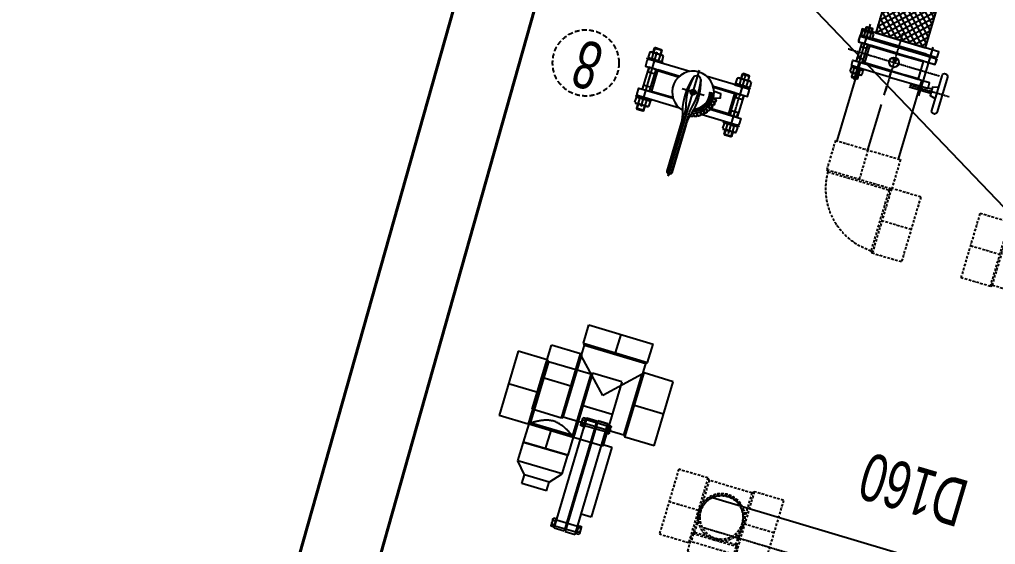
# Model space of a CAD drawing. Header units: millimetres. Extents: x -361340115 to 361596335, y -276742102 to 277032639.
# Drawn here: x 152048 to 154610, y 180755 to 182134 of the extents above; entities that cross this region are included whole.
import ezdxf
from ezdxf.enums import TextEntityAlignment as Align

# ---------------------------------------------------------------- set-up
doc = ezdxf.new("R2010")
doc.units = ezdxf.units.MM
doc.header["$MEASUREMENT"] = 0
for name, pattern in [('CENTER', [2, 1.25, -0.25, 0.25, -0.25]), ('COLD_WATER', [10.5, 6.5, -2, 0, -2]), ('EE-LIGHTING LAYOUT$0$DASHED', [19.05, 12.7, -6.35])]:
    doc.linetypes.add(name, pattern=pattern)
for name, color, linetype in [('A-CORE-OTLN', 160, 'Continuous'), ('A-WALL-PATT', 251, 'Continuous'), ('ccu12-Thay', 7, 'Continuous'), ('M-PB-Swimming Pool', 130, 'Continuous'), ('MEP-H-N-CWATR-50CW', 3, 'COLD_WATER'), ('MEP-H-TXT25', 7, 'Continuous'), ('MEP-TXTVN25', 7, 'Continuous'), ('P - Ong cap nuoc lanh', 4, 'Continuous'), ('pipe-cr', 212, 'Continuous'), ('pipe-cr-Text', 221, 'Continuous'), ('Xref_NT1+NT2_MBDV Cot vach_220729$0$ccu12-Thay', 7, 'Continuous')]:
    doc.layers.add(name, color=color, linetype=linetype)
doc.layers.add('KT-Net cat', color=1, linetype='Continuous', lineweight=40)
doc.layers.add('MEP', color=130, linetype='Continuous', plot=False)
doc.styles.add('HBA-DimT', font='ARCHS.SHX', dxfattribs={"width": 0.8})
doc.styles.add('MEP-VN', font='uv-abc.shx', dxfattribs={"width": 0.7})
doc.dimstyles.new('HBA_150', dxfattribs={"dimscale": 150, "dimtxt": 2.5, "dimasz": 2, "dimexe": 1, "dimexo": 1, "dimgap": 1, "dimtad": 1, "dimdec": 0, "dimdsep": 46, "dimtxsty": 'HBA-DimT', "dimblk": 'ARCHTICK', "dimcen": 1, "dimdle": 1, "dimclrd": 44, "dimclre": 44, "dimclrt": 256, "dimadec": 1, "dimazin": 2, "dimtfac": 1, "dimtdec": 0, "dimtix": 1, "dimtmove": 1, "dimatfit": 2, "dimldrblk": 'OPEN90', "dimfxl": 4, "dimtolj": 1, "dimtzin": 0, "dimlwd": -1, "dimlwe": -1, "dimarcsym": 0})

# ---------------------------------------------------------------- blocks, each defined once
blk = doc.blocks.new('TEE-150x100(SIDE)')
for p, q in [((-61, 87), (-61, 137)), ((-61, 137), (61, 137)), ((61, 87), (61, 137)), ((-62, 88), (-142, 88)), ((-142, -88), (-142, 88)), ((142, 88), (62, 88)), ((142, -88), (142, 88)), ((-62, -88), (-142, -88)), ((-58, -84), (-62, -88)), ((58, -84), (-58, -84)), ((58, -84), (62, -88)), ((142, -88), (62, -88))]:
    blk.add_line(p, q)
at = {"color": 8}
for p, q in [((0, 137), (0, 87)), ((-58, 84), (-62, 88)), ((-62, -88), (-62, 88)), ((-61, 87), (-58, 84)), ((-61, 87), (61, 87)), ((-58, -84), (-58, 84)), ((55.5, 83), (-55.5, 83)), ((58, 84), (62, 88)), ((61, 87), (58, 84)), ((58, -84), (58, 84)), ((62, -88), (62, 88)), ((-142, 0), (-62, 0)), ((62, 0), (142, 0))]:
    blk.add_line(p, q, dxfattribs=at)
for points, knots in [([(-55.5, 83), (-56, 83.2), (-56.3, 83.3), (-57.1, 83.6), (-57.5, 83.8), (-57.8, 83.9), (-57.9, 83.9), (-58, 84), (-58, 84), (-58, 84)], [5.732094, 5.732094, 5.732094, 5.732094, 9.131674, 9.131674, 13.697511, 13.697511, 15.98043, 15.98043, 18.263348, 18.263348, 18.263348, 18.263348]), ([(55.5, 83), (55.2, 82.8), (54.9, 82.6), (53.9, 81.9), (53.2, 81.5), (51.8, 80.5), (51, 80), (49.2, 78.9), (48.2, 78.3), (46.1, 77), (45, 76.4), (42.7, 75), (41.5, 74.4), (39.1, 73), (37.7, 72.3), (35, 70.9), (33.5, 70.2), (30.5, 68.8), (28.9, 68.1), (25.6, 66.8), (23.9, 66.1), (20.4, 65), (18.6, 64.4), (15, 63.5), (13.2, 63.1), (9.4, 62.4), (7.5, 62.1), (3.8, 61.8), (1.9, 61.7), (-1.9, 61.7), (-3.8, 61.8), (-7.5, 62.1), (-9.4, 62.4), (-13.2, 63.1), (-15, 63.5), (-18.6, 64.4), (-20.4, 65), (-23.9, 66.1), (-25.6, 66.8), (-28.9, 68.1), (-30.5, 68.8), (-33.5, 70.2), (-35, 70.9), (-37.7, 72.3), (-39.1, 73), (-41.5, 74.4), (-42.7, 75), (-45, 76.4), (-46.1, 77), (-48.2, 78.3), (-49.2, 78.9), (-51, 80), (-51.8, 80.5), (-53.2, 81.5), (-53.9, 81.9), (-54.9, 82.6), (-55.2, 82.8), (-55.5, 83)], [102.431559, 102.431559, 102.431559, 102.431559, 106.337964, 106.337964, 111.906039, 111.906039, 117.474113, 117.474113, 123.042187, 123.042187, 128.610262, 128.610262, 134.178336, 134.178336, 139.814479, 139.814479, 145.450623, 145.450623, 151.086766, 151.086766, 156.722909, 156.722909, 162.359053, 162.359053, 167.995196, 167.995196, 173.631339, 173.631339, 179.267482, 179.267482, 184.903626, 184.903626, 190.539769, 190.539769, 196.175912, 196.175912, 201.812056, 201.812056, 207.448199, 207.448199, 213.084342, 213.084342, 218.720486, 218.720486, 224.356629, 224.356629, 229.924703, 229.924703, 235.492778, 235.492778, 241.060852, 241.060852, 246.628926, 246.628926, 252.197001, 252.197001, 256.103406, 256.103406, 256.103406, 256.103406]), ([(58, 84), (58, 84), (58, 84), (57.9, 83.9), (57.8, 83.9), (57.5, 83.8), (57.1, 83.6), (56.3, 83.3), (56, 83.2), (55.5, 83)], [18.263348, 18.263348, 18.263348, 18.263348, 20.546267, 20.546267, 22.829185, 22.829185, 27.395022, 27.395022, 30.794602, 30.794602, 30.794602, 30.794602])]:
    blk.add_open_spline(points, degree=3, knots=knots, dxfattribs=at)
blk = doc.blocks.new('TEE-150x100(DNHAT)')
blk.add_blockref('TEE-150x100(SIDE)', (0, 0))
blk = doc.blocks.new('RED-100x50(SIDE)DN')
for p, q in [((0, -60.5), (0, 60.5)), ((51.3, 60.5), (0, 60.5)), ((81.3, 33.5), (51.3, 60.5)), ((105, 33.5), (81.3, 33.5)), ((105, -33.5), (105, 33.5)), ((81.3, -33.5), (51.3, -60.5)), ((105, -33.5), (81.3, -33.5)), ((51.3, -60.5), (0, -60.5))]:
    blk.add_line(p, q)
at = {"color": 8}
for p, q in [((51.3, -60.5), (51.3, 60.5)), ((81.3, -33.5), (81.3, 33.5))]:
    blk.add_line(p, q, dxfattribs=at)
blk = doc.blocks.new('RED100X50DN')
blk.add_blockref('RED-100x50(SIDE)DN', (0, 0))
blk = doc.blocks.new('A$C596E1169')
at = {"rotation": 90}
blk.add_blockref('TEE-150x100(DNHAT)', (1058.1, 1, 0), dxfattribs=at)
at = {"color": 4, "rotation": 180}
blk.add_blockref('RED100X50DN', (921.1, 1, 0), dxfattribs=at)
blk = doc.blocks.new('A$C448D5757')
at = {"ltscale": 100}
for p, q in [((-63.3, 86.1), (-63.3, 97.1)), ((-18.5, 97), (-56.7, 97)), ((-18.5, 86.2), (-56.7, 86.2)), ((-11.6, 86.1), (-11.6, 97.1)), ((-57.9, 83.8), (-56.7, 82.6)), ((-17, 83.8), (-18.2, 82.6)), ((-57.9, -83.8), (-56.7, -82.6)), ((-17, -83.8), (-18.2, -82.6)), ((-63.3, -86.1), (-63.3, -97.1)), ((-57.9, -99.5), (-56.7, -100.7)), ((-18.5, -86.2), (-56.7, -86.2)), ((-18.5, -97), (-56.7, -97)), ((-17, -99.5), (-18.2, -100.7)), ((-11.6, -86.1), (-11.6, -97.1))]:
    blk.add_line(p, q, dxfattribs=at)
for points in [[(-63.3, 97.1, -0.015688), (-63.2, 97.4, -0.027292), (-63.2, 97.6, -0.002836), (-63, 98.1, -0.017573), (-63, 98.1, -0.010784), (-62.9, 98.2, -0.002893), (-62.7, 98.6, -0.015554), (-62.6, 98.7, -0.006975), (-62.5, 98.9)], [(-63.3, 97.1, 0.015688), (-63.2, 96.7, 0.027292), (-63.2, 96.5, 0.002836), (-63, 96.1, 0.017573), (-63, 96, 0.010784), (-62.9, 95.9, 0.002893), (-62.7, 95.5, 0.015554), (-62.6, 95.5, 0.006975), (-62.5, 95.3)], [(-63.3, 86.1, -0.015688), (-63.2, 86.5, -0.027292), (-63.2, 86.7, -0.002836), (-63, 87.1, -0.017573), (-63, 87.2, -0.010784), (-62.9, 87.3, -0.002893), (-62.7, 87.7, -0.015554), (-62.6, 87.8, -0.006975), (-62.5, 87.9)], [(-63.3, 86.1, 0.015688), (-63.2, 85.8, 0.027292), (-63.2, 85.6, 0.002836), (-63, 85.2, 0.017573), (-63, 85.1, 0.010784), (-62.9, 85, 0.002893), (-62.7, 84.6, 0.015554), (-62.6, 84.5, 0.006975), (-62.5, 84.3)], [(-57.9, 97.1, 0.015688), (-58, 97.4, 0.027292), (-58.1, 97.6, 0.002836), (-58.3, 98.1, 0.017573), (-58.3, 98.1, 0.010784), (-58.4, 98.2, 0.002893), (-58.6, 98.6, 0.015554), (-58.6, 98.7, 0.006975), (-58.8, 98.9)], [(-57.9, 97.1, -0.015688), (-58, 96.7, -0.027292), (-58.1, 96.5, -0.002836), (-58.3, 96.1, -0.017573), (-58.3, 96, -0.010784), (-58.4, 95.9, -0.002893), (-58.6, 95.5, -0.015554), (-58.6, 95.5, -0.006975), (-58.8, 95.3)], [(-57.9, 86.1, 0.015688), (-58, 86.5, 0.027292), (-58.1, 86.7, 0.002836), (-58.3, 87.1, 0.017573), (-58.3, 87.2, 0.010784), (-58.4, 87.3, 0.002893), (-58.6, 87.7, 0.015554), (-58.6, 87.8, 0.006975), (-58.8, 87.9)], [(-57.9, 86.1, -0.015688), (-58, 85.8, -0.027292), (-58.1, 85.6, -0.002836), (-58.3, 85.2, -0.017573), (-58.3, 85.1, -0.010784), (-58.4, 85, -0.002893), (-58.6, 84.6, -0.015554), (-58.6, 84.5, -0.006975), (-58.8, 84.3)], [(-17, 97.1, -0.015688), (-16.9, 97.4, -0.027292), (-16.8, 97.6, -0.002836), (-16.6, 98.1, -0.017573), (-16.6, 98.1, -0.010784), (-16.5, 98.2, -0.002893), (-16.3, 98.6, -0.015554), (-16.2, 98.7, -0.006975), (-16.1, 98.9)], [(-17, 97.1, 0.015688), (-16.9, 96.7, 0.027292), (-16.8, 96.5, 0.002836), (-16.6, 96.1, 0.017573), (-16.6, 96, 0.010784), (-16.5, 95.9, 0.002893), (-16.3, 95.5, 0.015554), (-16.2, 95.5, 0.006975), (-16.1, 95.3)], [(-17, 86.1, -0.015688), (-16.9, 86.5, -0.027292), (-16.8, 86.7, -0.002836), (-16.6, 87.1, -0.017573), (-16.6, 87.2, -0.010784), (-16.5, 87.3, -0.002893), (-16.3, 87.7, -0.015554), (-16.2, 87.8, -0.006975), (-16.1, 87.9)], [(-17, 86.1, 0.015688), (-16.9, 85.8, 0.027292), (-16.8, 85.6, 0.002836), (-16.6, 85.2, 0.017573), (-16.6, 85.1, 0.010784), (-16.5, 85, 0.002893), (-16.3, 84.6, 0.015554), (-16.2, 84.5, 0.006975), (-16.1, 84.3)], [(-11.6, 97.1, 0.015688), (-11.6, 97.4, 0.027292), (-11.7, 97.6, 0.002836), (-11.9, 98.1, 0.017573), (-11.9, 98.1, 0.010784), (-12, 98.2, 0.002893), (-12.2, 98.6, 0.015554), (-12.3, 98.7, 0.006975), (-12.4, 98.9)], [(-11.6, 97.1, -0.015688), (-11.6, 96.7, -0.027292), (-11.7, 96.5, -0.002836), (-11.9, 96.1, -0.017573), (-11.9, 96, -0.010784), (-12, 95.9, -0.002893), (-12.2, 95.5, -0.015554), (-12.3, 95.5, -0.006975), (-12.4, 95.3)], [(-11.6, 86.1, 0.015688), (-11.6, 86.5, 0.027292), (-11.7, 86.7, 0.002836), (-11.9, 87.1, 0.017573), (-11.9, 87.2, 0.010784), (-12, 87.3, 0.002893), (-12.2, 87.7, 0.015554), (-12.3, 87.8, 0.006975), (-12.4, 87.9)], [(-11.6, 86.1, -0.015688), (-11.6, 85.8, -0.027292), (-11.7, 85.6, -0.002836), (-11.9, 85.2, -0.017573), (-11.9, 85.1, -0.010784), (-12, 85, -0.002893), (-12.2, 84.6, -0.015554), (-12.3, 84.5, -0.006975), (-12.4, 84.3)], [(-63.3, -86.1, -0.015688), (-63.2, -85.8, -0.027292), (-63.2, -85.6, -0.002836), (-63, -85.2, -0.017573), (-63, -85.1, -0.010784), (-62.9, -85, -0.002893), (-62.7, -84.6, -0.015554), (-62.6, -84.5, -0.006975), (-62.5, -84.3)], [(-57.9, -86.1, 0.015688), (-58, -85.8, 0.027292), (-58.1, -85.6, 0.002836), (-58.3, -85.2, 0.017573), (-58.3, -85.1, 0.010784), (-58.4, -85, 0.002893), (-58.6, -84.6, 0.015554), (-58.6, -84.5, 0.006975), (-58.8, -84.3)], [(-17, -86.1, -0.015688), (-16.9, -85.8, -0.027292), (-16.8, -85.6, -0.002836), (-16.6, -85.2, -0.017573), (-16.6, -85.1, -0.010784), (-16.5, -85, -0.002893), (-16.3, -84.6, -0.015554), (-16.2, -84.5, -0.006975), (-16.1, -84.3)], [(-11.6, -86.1, 0.015688), (-11.6, -85.8, 0.027292), (-11.7, -85.6, 0.002836), (-11.9, -85.2, 0.017573), (-11.9, -85.1, 0.010784), (-12, -85, 0.002893), (-12.2, -84.6, 0.015554), (-12.3, -84.5, 0.006975), (-12.4, -84.3)], [(-63.3, -86.1, 0.015688), (-63.2, -86.5, 0.027292), (-63.2, -86.7, 0.002836), (-63, -87.1, 0.017573), (-63, -87.2, 0.010784), (-62.9, -87.3, 0.002893), (-62.7, -87.7, 0.015554), (-62.6, -87.8, 0.006975), (-62.5, -87.9)], [(-63.3, -97.1, -0.015688), (-63.2, -96.7, -0.027292), (-63.2, -96.5, -0.002836), (-63, -96.1, -0.017573), (-63, -96, -0.010784), (-62.9, -95.9, -0.002893), (-62.7, -95.5, -0.015554), (-62.6, -95.5, -0.006975), (-62.5, -95.3)], [(-63.3, -97.1, 0.015688), (-63.2, -97.4, 0.027292), (-63.2, -97.6, 0.002836), (-63, -98.1, 0.017573), (-63, -98.1, 0.010784), (-62.9, -98.2, 0.002893), (-62.7, -98.6, 0.015554), (-62.6, -98.7, 0.006975), (-62.5, -98.9)], [(-57.9, -86.1, -0.015688), (-58, -86.5, -0.027292), (-58.1, -86.7, -0.002836), (-58.3, -87.1, -0.017573), (-58.3, -87.2, -0.010784), (-58.4, -87.3, -0.002893), (-58.6, -87.7, -0.015554), (-58.6, -87.8, -0.006975), (-58.8, -87.9)], [(-57.9, -97.1, 0.015688), (-58, -96.7, 0.027292), (-58.1, -96.5, 0.002836), (-58.3, -96.1, 0.017573), (-58.3, -96, 0.010784), (-58.4, -95.9, 0.002893), (-58.6, -95.5, 0.015554), (-58.6, -95.5, 0.006975), (-58.8, -95.3)], [(-57.9, -97.1, -0.015688), (-58, -97.4, -0.027292), (-58.1, -97.6, -0.002836), (-58.3, -98.1, -0.017573), (-58.3, -98.1, -0.010784), (-58.4, -98.2, -0.002893), (-58.6, -98.6, -0.015554), (-58.6, -98.7, -0.006975), (-58.8, -98.9)], [(-17, -86.1, 0.015688), (-16.9, -86.5, 0.027292), (-16.8, -86.7, 0.002836), (-16.6, -87.1, 0.017573), (-16.6, -87.2, 0.010784), (-16.5, -87.3, 0.002893), (-16.3, -87.7, 0.015554), (-16.2, -87.8, 0.006975), (-16.1, -87.9)], [(-17, -97.1, -0.015688), (-16.9, -96.7, -0.027292), (-16.8, -96.5, -0.002836), (-16.6, -96.1, -0.017573), (-16.6, -96, -0.010784), (-16.5, -95.9, -0.002893), (-16.3, -95.5, -0.015554), (-16.2, -95.5, -0.006975), (-16.1, -95.3)], [(-17, -97.1, 0.015688), (-16.9, -97.4, 0.027292), (-16.8, -97.6, 0.002836), (-16.6, -98.1, 0.017573), (-16.6, -98.1, 0.010784), (-16.5, -98.2, 0.002893), (-16.3, -98.6, 0.015554), (-16.2, -98.7, 0.006975), (-16.1, -98.9)], [(-11.6, -86.1, -0.015688), (-11.6, -86.5, -0.027292), (-11.7, -86.7, -0.002836), (-11.9, -87.1, -0.017573), (-11.9, -87.2, -0.010784), (-12, -87.3, -0.002893), (-12.2, -87.7, -0.015554), (-12.3, -87.8, -0.006975), (-12.4, -87.9)], [(-11.6, -97.1, 0.015688), (-11.6, -96.7, 0.027292), (-11.7, -96.5, 0.002836), (-11.9, -96.1, 0.017573), (-11.9, -96, 0.010784), (-12, -95.9, 0.002893), (-12.2, -95.5, 0.015554), (-12.3, -95.5, 0.006975), (-12.4, -95.3)], [(-11.6, -97.1, -0.015688), (-11.6, -97.4, -0.027292), (-11.7, -97.6, -0.002836), (-11.9, -98.1, -0.017573), (-11.9, -98.1, -0.010784), (-12, -98.2, -0.002893), (-12.2, -98.6, -0.015554), (-12.3, -98.7, -0.006975), (-12.4, -98.9)]]:
    blk.add_lwpolyline(points, format="xyb", dxfattribs=at)
for points in [[(-62.5, 95.3), (-62.8, 94.7), (-63, 94), (-63.2, 93.2), (-63.3, 92.4), (-63.3, 91.6)], [(-62.5, 87.9), (-62.8, 88.6), (-63, 89.2), (-63.2, 90), (-63.3, 90.8), (-63.3, 91.6)], [(-58.8, 98.9), (-62.5, 98.9)], [(-62.5, 95.3), (-58.8, 95.3)], [(-62.5, 87.9), (-58.8, 87.9)], [(-58.8, 95.3), (-58.5, 94.7), (-58.2, 94), (-58.1, 93.2), (-58, 92.4), (-57.9, 91.6)], [(-58.8, 87.9), (-58.5, 88.6), (-58.2, 89.2), (-58.1, 90), (-58, 90.8), (-57.9, 91.6)], [(-57.9, 83.8), (-57.9, 99.5)], [(-57.9, 97.1), (-57.9, 98.9)], [(-57.9, 86.1), (-57.9, 84.3)], [(-18.2, -82.4), (-18.2, -100.8), (-36.5, -100.8), (-36.5, 100.8), (-18.2, 100.8), (-18.2, 82.4)], [(-17, 83.8), (-17, 99.5)], [(-17, 97.1), (-17, 98.9)], [(-16.1, 95.3), (-16.4, 94.7), (-16.7, 94), (-16.8, 93.2), (-16.9, 92.4), (-17, 91.6)], [(-16.1, 87.9), (-16.4, 88.6), (-16.7, 89.2), (-16.8, 90), (-16.9, 90.8), (-17, 91.6)], [(-17, 86.1), (-17, 84.3)], [(-16.1, 98.9), (-12.4, 98.9)], [(-12.4, 95.3), (-16.1, 95.3)], [(-12.4, 87.9), (-16.1, 87.9)], [(-12.4, 95.3), (-12.1, 94.7), (-11.9, 94), (-11.7, 93.2), (-11.6, 92.4), (-11.6, 91.6)], [(-12.4, 87.9), (-12.1, 88.6), (-11.9, 89.2), (-11.7, 90), (-11.6, 90.8), (-11.6, 91.6)], [(-58.8, 84.3), (-62.5, 84.3)], [(-16.1, 84.3), (-12.4, 84.3)], [(-58.8, -84.3), (-62.5, -84.3)], [(-57.9, -83.8), (-57.9, -99.5)], [(-57.9, -86.1), (-57.9, -84.3)], [(-56.7, -100.7), (-56.7, -82.6)], [(-18.2, -100.7), (-18.2, -82.6)], [(-17, -83.8), (-17, -99.5)], [(-17, -86.1), (-17, -84.3)], [(-16.1, -84.3), (-12.4, -84.3)], [(-62.5, -87.9), (-62.8, -88.6), (-63, -89.2), (-63.2, -90), (-63.3, -90.8), (-63.3, -91.6)], [(-62.5, -95.3), (-62.8, -94.7), (-63, -94), (-63.2, -93.2), (-63.3, -92.4), (-63.3, -91.6)], [(-62.5, -87.9), (-58.8, -87.9)], [(-62.5, -95.3), (-58.8, -95.3)], [(-58.8, -98.9), (-62.5, -98.9)], [(-58.8, -87.9), (-58.5, -88.6), (-58.2, -89.2), (-58.1, -90), (-58, -90.8), (-57.9, -91.6)], [(-58.8, -95.3), (-58.5, -94.7), (-58.2, -94), (-58.1, -93.2), (-58, -92.4), (-57.9, -91.6)], [(-57.9, -97.1), (-57.9, -98.9)], [(-16.1, -87.9), (-16.4, -88.6), (-16.7, -89.2), (-16.8, -90), (-16.9, -90.8), (-17, -91.6)], [(-16.1, -95.3), (-16.4, -94.7), (-16.7, -94), (-16.8, -93.2), (-16.9, -92.4), (-17, -91.6)], [(-17, -97.1), (-17, -98.9)], [(-12.4, -87.9), (-16.1, -87.9)], [(-12.4, -95.3), (-16.1, -95.3)], [(-16.1, -98.9), (-12.4, -98.9)], [(-12.4, -87.9), (-12.1, -88.6), (-11.9, -89.2), (-11.7, -90), (-11.6, -90.8), (-11.6, -91.6)], [(-12.4, -95.3), (-12.1, -94.7), (-11.9, -94), (-11.7, -93.2), (-11.6, -92.4), (-11.6, -91.6)]]:
    blk.add_lwpolyline(points, dxfattribs=at)
for points in [[(-56.7, -100.8), (-38.4, -100.8), (-38.4, 100.8), (-56.7, 100.8)], [(-18.5, -100.8), (-36.8, -100.8), (-36.8, 100.8), (-18.5, 100.8)], [(0, -64.1), (0, 64.1), (-18.3, 64.1), (-18.3, -64.1)]]:
    blk.add_lwpolyline(points, close=True, dxfattribs=at)
blk = doc.blocks.new('TEE-150x150(SIDE)')
for p, q in [((-88, 117), (-88, 167)), ((-88, 167), (88, 167)), ((88, 117), (88, 167)), ((-84, 113), (-88, 117)), ((-84, 85), (-84, 113)), ((84, 113), (88, 117)), ((84, 85), (84, 113)), ((-87, 88), (-167, 88)), ((-167, -88), (-167, 88)), ((-84, 85), (-87, 88)), ((84, 85), (87, 88)), ((167, 88), (87, 88)), ((167, -88), (167, 88)), ((-87, -88), (-167, -88)), ((-83, -84), (-87, -88)), ((83, -84), (-83, -84)), ((83, -84), (87, -88)), ((167, -88), (87, -88))]:
    blk.add_line(p, q)
at = {"color": 8}
for p, q in [((0, 117), (0, 167)), ((-88, 117), (88, 117)), ((-84, 113), (84, 113)), ((-87, -88), (-87, 88)), ((0, 0), (-83, 83)), ((-83, -84), (-83, 83)), ((83, 83), (0, 0)), ((83, -84), (83, 83)), ((87, -88), (87, 88)), ((-167, 0), (-87, 0)), ((87, 0), (167, 0))]:
    blk.add_line(p, q, dxfattribs=at)
for points, knots in [([(-84, 85), (-84, 85), (-84, 84.9), (-83.8, 84.5), (-83.6, 84.3), (-83.3, 83.7), (-83.2, 83.4), (-83, 83)], [18.30798, 18.30798, 18.30798, 18.30798, 22.884976, 22.884976, 27.461971, 27.461971, 30.94816, 30.94816, 30.94816, 30.94816]), ([(83, 83), (83.2, 83.4), (83.3, 83.7), (83.6, 84.3), (83.8, 84.5), (84, 84.9), (84, 85), (84, 85)], [5.667801, 5.667801, 5.667801, 5.667801, 9.15399, 9.15399, 13.730985, 13.730985, 18.30798, 18.30798, 18.30798, 18.30798])]:
    blk.add_open_spline(points, degree=3, knots=knots, dxfattribs=at)
blk = doc.blocks.new('TEE-150x150(SDNHAT')
blk.add_blockref('TEE-150x150(SIDE)', (0, 0))
blk = doc.blocks.new('TEE-150x100(UP90)')
for p, q in [((-63.5, 89), (-143.5, 89)), ((-143.5, -89), (-143.5, 89)), ((-58.5, 84), (-63.5, 89)), ((58.5, 84), (-58.5, 84)), ((58.5, 84), (63.5, 89)), ((143.5, 89), (63.5, 89)), ((143.5, -89), (143.5, 89)), ((-63.5, -89), (-143.5, -89)), ((-58.5, -84), (-63.5, -89)), ((58.5, -84), (-58.5, -84)), ((58.5, -84), (63.5, -89)), ((143.5, -89), (63.5, -89))]:
    blk.add_line(p, q)
at = {"color": 8}
for p, q in [((-63.5, -89), (-63.5, 89)), ((-58.5, 20.5), (-58.5, 84)), ((58.5, 20.5), (58.5, 84)), ((63.5, -89), (63.5, 89)), ((-63.5, 0), (-143.5, 0)), ((-58.5, -84), (-58.5, -20.5)), ((58.5, -84), (58.5, -20.5)), ((143.5, 0), (63.5, 0))]:
    blk.add_line(p, q, dxfattribs=at)
at = {"color": 7}
blk.add_circle((0, 0), 62, dxfattribs=at)
blk.add_circle((0, 0), 57)
blk = doc.blocks.new('*U325')
blk.add_blockref('TEE-150x100(UP90)', (0, 0))
blk = doc.blocks.new('ELB90-100(DN90)DN')
for p, q in [((-57, -58.5), (-57, 0)), ((57, 0), (57, -58.5)), ((-57, -58.5), (-60.5, -62)), ((-60.5, -62), (-60.5, -112)), ((57, -58.5), (60.5, -62)), ((60.5, -62), (60.5, -112)), ((60.5, -112), (-60.5, -112))]:
    blk.add_line(p, q)
at = {"color": 8}
for p, q in [((60.5, -62), (-60.5, -62)), ((-57, -58.5), (57, -58.5))]:
    blk.add_line(p, q, dxfattribs=at)
at = {"color": 7}
for start, end in [(90, 199.5844), (340.4156, 90)]:
    blk.add_arc((0, 0), 60.5, start, end, dxfattribs=at)
blk.add_arc((0, 0), 57, 0, 180)
blk = doc.blocks.new('*U324')
at = {"rotation": 90.00000000000001}
blk.add_blockref('ELB90-100(DN90)DN', (0, 0), dxfattribs=at)
blk = doc.blocks.new('Kitz_Butter6T')
at = {"linetype": 'Continuous'}
for p, q in [((-68.5, 138.4), (-69.7, 136.4)), ((-69.7, 103.6), (-69.7, 136.4)), ((-69.7, 136.4), (-69.7, 103.6)), ((-68.3, 138.8), (-54.8, 138.8)), ((-68.3, 129.4), (-54.8, 129.4)), ((-54.6, 138.4), (-53.4, 136.4)), ((-53.4, 136.4), (-53.4, 103.6)), ((55.2, 138.4), (54.1, 136.4)), ((54.1, 136.4), (54.1, 103.6)), ((68.9, 138.8), (55.5, 138.8)), ((68.9, 129.4), (55.5, 129.4)), ((69.2, 138.4), (70.3, 136.4)), ((70.3, 103.6), (70.3, 136.4)), ((70.3, 136.4), (70.3, 103.6)), ((-68.5, 101.6), (-69.7, 103.6)), ((-68.3, 110.6), (-54.8, 110.6)), ((-54.6, 101.6), (-53.4, 103.6)), ((55.2, 101.6), (54.1, 103.6)), ((68.9, 110.6), (55.5, 110.6)), ((69.2, 101.6), (70.3, 103.6)), ((-54.8, 101.2), (-68.3, 101.2)), ((55.5, 101.2), (68.9, 101.2)), ((-68.5, -101.6), (-69.7, -103.6)), ((-54.8, -101.2), (-68.3, -101.2)), ((-54.6, -101.6), (-53.4, -103.6)), ((55.2, -101.6), (54.1, -103.6)), ((55.5, -101.2), (68.9, -101.2)), ((69.2, -101.6), (70.3, -103.6)), ((-69.7, -103.6), (-69.7, -136.4)), ((-69.7, -136.4), (-69.7, -103.6)), ((-68.3, -110.6), (-54.8, -110.6)), ((-53.4, -136.4), (-53.4, -103.6)), ((54.1, -136.4), (54.1, -103.6)), ((68.9, -110.6), (55.5, -110.6)), ((70.3, -103.6), (70.3, -136.4)), ((70.3, -136.4), (70.3, -103.6)), ((-68.5, -138.4), (-69.7, -136.4)), ((-68.3, -129.4), (-54.8, -129.4)), ((-68.3, -138.8), (-54.8, -138.8)), ((-54.6, -138.4), (-53.4, -136.4)), ((55.2, -138.4), (54.1, -136.4)), ((68.9, -129.4), (55.5, -129.4)), ((68.9, -138.8), (55.5, -138.8)), ((69.2, -138.4), (70.3, -136.4))]:
    blk.add_line(p, q, dxfattribs=at)
for p, q in [((-53.4, 140.6), (-53.4, 99.4)), ((-49.7, 140.6), (-53.4, 140.6)), ((-49.7, 99.4), (-49.7, 140.6)), ((50.3, 140.6), (54.1, 140.6)), ((50.3, 99.4), (50.3, 140.6)), ((54.1, 140.6), (54.1, 99.4)), ((-53.4, 99.4), (-49.7, 99.4)), ((54.1, 99.4), (50.3, 99.4)), ((-53.4, -140.6), (-53.4, -99.4)), ((-53.4, -99.4), (-49.7, -99.4)), ((-49.7, -99.4), (-49.7, -140.6)), ((54.1, -99.4), (50.3, -99.4)), ((50.3, -99.4), (50.3, -140.6)), ((54.1, -140.6), (54.1, -99.4)), ((-49.7, -140.6), (-53.4, -140.6)), ((50.3, -140.6), (54.1, -140.6))]:
    blk.add_line(p, q)
at = {"color": 8}
for p, q in [((0, 30), (0, -30)), ((75.3, -120), (-74.7, -120))]:
    blk.add_line(p, q, dxfattribs=at)
for points in [[(-82.2, 110), (-82.2, 130), (-84, 128.1), (-84, 111.9)], [(-69.7, 110), (-69.7, 130), (-82.2, 130), (-82.2, 110)], [(-29.7, 110), (-29.7, 130), (30.3, 130), (30.3, 110)], [(70.3, 110), (70.3, 130), (82.8, 130), (82.8, 110)], [(82.8, 110), (82.8, 130), (84.7, 128.1), (84.7, 111.9)], [(-82.2, -110), (-82.2, -130), (-84, -128.1), (-84, -111.9)], [(-69.7, -110), (-69.7, -130), (-82.2, -130), (-82.2, -110)], [(-29.7, -110), (-29.7, -130), (30.3, -130), (30.3, -110)], [(70.3, -110), (70.3, -130), (82.8, -130), (82.8, -110)], [(82.8, -110), (82.8, -130), (84.7, -128.1), (84.7, -111.9)]]:
    blk.add_lwpolyline(points, close=True)
for points in [[(-82.2, 129), (-69.7, 129)], [(-29.5, 129.2), (-17.9, 129.2), (-17.1, 130)], [(-17.9, 130), (-17.9, 110)], [(30.3, 129.2), (18.5, 129.2), (17.7, 130)], [(18.5, 130), (18.5, 110)], [(82.8, 129), (70.3, 129)], [(-82.2, 111), (-69.7, 111)], [(-29.5, 110.8), (-17.9, 110.8), (-17.1, 110)], [(-27.7, 47.5), (-27.7, 105.5), (28.3, 105.5), (28.3, 52.7)], [(75.3, 120), (6.3, 120)], [(30.3, 110.8), (18.5, 110.8), (17.7, 110)], [(82.8, 111), (70.3, 111)], [(-16.9, 52.3), (-16.9, 52.3)], [(-27.7, -47.5), (-27.7, -105.5), (28.3, -105.5), (28.3, -47.1)], [(-82.2, -111), (-69.7, -111)], [(-17.9, -130), (-17.9, -110)], [(18.5, -130), (18.5, -110)], [(82.8, -111), (70.3, -111)], [(-82.2, -129), (-69.7, -129)], [(-29.5, -129.2), (-17.9, -129.2), (-17.1, -130)], [(30.3, -129.2), (18.5, -129.2), (17.7, -130)], [(82.8, -129), (70.3, -129)]]:
    blk.add_lwpolyline(points)
at = {"linetype": 'ByBlock'}
for points in [[(-29.7, 46.3), (-29.7, 140), (-44.7, 140, 0.414214), (-49.7, 135), (-49.7, 23.6)], [(30.3, 55), (30.3, 140), (45.3, 140, -0.414214), (50.3, 135), (50.3, 39.8)], [(-49.7, -23.6), (-49.7, -134.5, 0.414214), (-44.7, -139.5), (-29.7, -139.5), (-29.7, -46.3)], [(50.3, -22.2), (50.3, -134.5, -0.414214), (45.3, -139.5), (30.3, -139.5), (30.3, -45.9)]]:
    blk.add_lwpolyline(points, format="xyb", dxfattribs=at)
at = {"color": 8, "linetype": 'CENTER'}
blk.add_lwpolyline([(78.6, 120), (-82.9, 120)], dxfattribs=at)
at = {"color": 8}
for points in [[(-71.7, 120), (-24.7, 120)], [(0, 55), (-6.1, 72.9), (-16.6, 71.2), (-16.9, 52.3)], [(230, 0), (-60, 0)], [(53.4, 12.5), (52.3, 17), (61.8, 17.5), (63, 12.4), (59.2, 10.7)]]:
    blk.add_lwpolyline(points, dxfattribs=at)
at = {"color": 8, "linetype": 'ByBlock'}
for points in [[(-27.7, 48.6), (-27.7, 105.5), (-29.7, 105.5), (-29.7, 47.5)], [(28.3, 58.5), (28.3, 105.5), (30.3, 105.5), (30.3, 55)], [(50.3, 39.4), (50.3, 34.6)], [(-29.7, -47.5), (-29.7, -105.5), (-27.7, -105.5), (-27.7, -48.6)], [(30.3, -47.1), (30.3, -105.5), (28.3, -105.5), (28.3, -48.3)]]:
    blk.add_lwpolyline(points, dxfattribs=at)
at = {"color": 8}
for points in [[(8.6, 54.3), (0, 55), (2.4, 64.1), (7.7, 63.7)], [(17, 52.3), (8.6, 54.3), (12.4, 63), (17.6, 61.7)], [(25, 49), (17, 52.3), (22.1, 60.3), (27, 58.2)], [(32.3, 44.5), (25, 49), (31.3, 56.1), (35.8, 53.3)], [(38.9, 38.9), (32.4, 44.5), (39.7, 50.5), (43.7, 47)], [(44.5, 32.3), (38.9, 38.9), (47.1, 43.7), (50.5, 39.6)], [(49, 25), (44.5, 32.3), (53.3, 35.8), (56.1, 31.2)], [(52.3, 17), (49, 24.9), (58.3, 27), (60.3, 22.1)], [(3.2, -5.6), (6.5, 0), (3.2, 5.6), (-3.2, 5.6), (-6.5, 0), (-3.2, -5.6)]]:
    blk.add_lwpolyline(points, close=True, dxfattribs=at)
for points in [[(48, 13.7, 0.396287), (-11.3, 48.8), (-11.3, 46.4, -0.483925)], [(-11.3, 46.4, -0.392032), (45.4, 14.3)], [(-11.3, 45.2, -0.38982), (44.1, 14.5)], [(41.5, 15, 0.3852), (-11.3, 42.8), (-11.3, 45.2, -0.48575)]]:
    blk.add_lwpolyline(points, format="xyb", dxfattribs=at)
blk.add_lwpolyline([(218.7, 5.6), (64.9, 5.6, -0.066717), (33.7, 9.7, 0.113597), (-36.7, 10.1, 0.772992), (-36.7, -10.1, 0.113597), (33.7, -9.7, -0.066717), (64.9, -5.6), (218.7, -5.6, 1)], format="xyb", close=True)
at = {"color": 7}
blk.add_lwpolyline([(-37.4, 9.9, -0.139257), (56.1, 11.8, 0.092845), (85.7, 6.3), (218.7, 6.3, -1), (218.7, -6.3), (85.7, -6.3, 0.092845), (56.1, -11.8, -0.139257), (-37.4, -9.9)], format="xyb", dxfattribs=at)
at = {"color": 8}
for radius in [7, 5.59, 2.8, 2.24]:
    blk.add_circle((0, 0), radius, dxfattribs=at)
at = {"linetype": 'Continuous'}
for centre, radius, start, end in [((-61, 134.1), 8.62, 147.0867, 212.9133), ((-37.2, 120), 32.5, 163.2213, 196.7787), ((-62, 134.1), 8.62, 327.0867, 32.9133), ((-85.9, 120), 32.5, 343.2213, 16.7787), ((62.7, 134.1), 8.62, 147.0867, 212.9133), ((86.6, 120), 32.5, 163.2213, 196.7787), ((61.7, 134.1), 8.62, 327.0867, 32.9133), ((37.8, 120), 32.5, 343.2213, 16.7787), ((-61, 105.9), 8.62, 147.0867, 212.9133), ((-62, 105.9), 8.62, 327.0867, 32.9133), ((62.7, 105.9), 8.62, 147.0867, 212.9133), ((61.7, 105.9), 8.62, 327.0867, 32.9133), ((-61, -105.9), 8.62, 147.0867, 212.9133), ((-62, -105.9), 8.62, 327.0867, 32.9133), ((62.7, -105.9), 8.62, 147.0867, 212.9133), ((61.7, -105.9), 8.62, 327.0867, 32.9133), ((-37.2, -120), 32.5, 163.2213, 196.7787), ((-85.9, -120), 32.5, 343.2213, 16.7787), ((86.6, -120), 32.5, 163.2213, 196.7787), ((37.8, -120), 32.5, 343.2213, 16.7787), ((-61, -134.1), 8.62, 147.0867, 212.9133), ((-62, -134.1), 8.62, 327.0867, 32.9133), ((62.7, -134.1), 8.62, 147.0867, 212.9133), ((61.7, -134.1), 8.62, 327.0867, 32.9133)]:
    blk.add_arc(centre, radius, start, end, dxfattribs=at)
at = {"color": 7}
blk.add_arc((0, 0), 55, 13.1156, 346.8844, dxfattribs=at)
blk = doc.blocks.new('FLA4_10K')
blk.add_lwpolyline([(2, -105), (13, -105, 0.414214), (18, -100), (18, 100, 0.414214), (13, 105), (2, 105)], format="xyb", close=True)
at = {"color": 8}
for points in [[(25, 87.5), (-25, 87.5)], [(25, -87.5), (-25, -87.5)]]:
    blk.add_lwpolyline(points, dxfattribs=at)
blk.add_lwpolyline([(0, -75), (2, -75), (2, 75), (0, 75)], close=True)
blk = doc.blocks.new('RubExp_100')
at = {"linetype": 'ByBlock'}
h = blk.add_hatch(dxfattribs=at)
h.set_pattern_fill('ANSI37', color=8, scale=100, style=0)
h.set_pattern_definition([(45, (-88400.562, 3610), (-8.8388348, 8.8388348), []), (135, (-88400.562, 3610), (-8.8388348, -8.8388348), [])])
h.paths.add_polyline_path([(-282, -68), (-18, -68), (-18, 68), (-282, 68)])
at = {"color": 7, "linetype": 'ByBlock'}
for points in [[(-298, -105), (-282, -105), (-282, 105), (-298, 105)], [(-2, -105), (-18, -105), (-18, 105), (-2, 105)], [(-300, -75), (-298, -75), (-298, 75), (-300, 75)], [(0, -75), (-2, -75), (-2, 75), (0, 75)]]:
    blk.add_lwpolyline(points, close=True, dxfattribs=at)
at = {"color": 0, "linetype": 'ByBlock'}
blk.add_lwpolyline([(-282, -68), (-18, -68), (-18, 68), (-282, 68)], close=True, dxfattribs=at)
at = {"layer": 'pipe-cr', "color": 0, "linetype": 'ByBlock', "xscale": -1}
blk.add_blockref('FLA4_10K', (-300, 0), dxfattribs=at)
at = {"layer": 'pipe-cr', "color": 0, "linetype": 'ByBlock'}
blk.add_blockref('FLA4_10K', (0, 0), dxfattribs=at)
blk = doc.blocks.new('$mb-bulon')
at = {"color": 7, "linetype": 'CENTER'}
for points in [[(-1.25, 0), (1.25, 0)], [(0, 1.25), (0, -1.25)]]:
    blk.add_lwpolyline(points, dxfattribs=at)
at = {"color": 7, "linetype": 'Continuous'}
blk.add_lwpolyline([(1, 0), (0.5, 0.87), (-0.5, 0.87), (-1, 0), (-0.5, -0.87), (0.5, -0.87)], close=True, dxfattribs=at)
blk.add_circle((0, 0), 0.866, dxfattribs=at)
blk = doc.blocks.new('Kitz_ButterGear4TB')
at = {"color": 8, "linetype": 'CENTER'}
for p, q in [((45, 57), (45, 165)), ((0, -125), (0, 125)), ((-80, 0), (80, 0))]:
    blk.add_line(p, q, dxfattribs=at)
at = {"color": 7, "linetype": 'ByBlock'}
for p, q in [((39, 116), (39, 105.5)), ((51, 116), (51, 57))]:
    blk.add_line(p, q, dxfattribs=at)
at = {"color": 8, "linetype": 'ByBlock'}
for p, q in [((65.3, 87.5), (-65.7, 87.5)), ((-56.4, -72.1), (-57.3, -73.7)), ((-57.3, -73.7), (-57.3, -101.3)), ((-57.3, -101.3), (-57.3, -73.7)), ((-44.8, -71.8), (-56.2, -71.8)), ((-44.7, -72.1), (-43.7, -73.7)), ((-43.7, -104.8), (-43.7, -70.2)), ((-43.7, -70.2), (-40.5, -70.2)), ((-43.7, -101.3), (-43.7, -73.7)), ((-40.5, -70.2), (-40.5, -104.8)), ((43.3, -70.2), (40.1, -70.2)), ((40.1, -70.2), (40.1, -104.8)), ((43.3, -104.8), (43.3, -70.2)), ((44.2, -72.1), (43.3, -73.7)), ((43.3, -101.3), (43.3, -73.7)), ((44.4, -71.8), (55.7, -71.8)), ((55.9, -72.1), (56.9, -73.7)), ((56.9, -73.7), (56.9, -101.3)), ((56.9, -101.3), (56.9, -73.7)), ((-56.4, -102.9), (-57.3, -101.3)), ((-56.2, -79.6), (-44.8, -79.6)), ((-56.2, -95.4), (-44.8, -95.4)), ((-44.7, -102.9), (-43.7, -101.3)), ((44.2, -102.9), (43.3, -101.3)), ((55.7, -79.6), (44.4, -79.6)), ((55.7, -95.4), (44.4, -95.4)), ((55.9, -102.9), (56.9, -101.3)), ((-56.2, -103.2), (-44.8, -103.2)), ((-40.5, -104.8), (-43.7, -104.8)), ((40.1, -104.8), (43.3, -104.8)), ((55.7, -103.2), (44.4, -103.2))]:
    blk.add_line(p, q, dxfattribs=at)
at = {"color": 7, "linetype": 'ByBlock'}
blk.add_lwpolyline([(92.5, 146, -1), (92.5, 131), (-2.5, 131, -1), (-2.5, 146)], format="xyb", close=True, dxfattribs=at)
blk.add_lwpolyline([(30.2, 131), (33.9, 116), (56.1, 116), (59.8, 131)], dxfattribs=at)
at = {"color": 8, "linetype": 'ByBlock'}
for points in [[(-25.4, 0), (-25.4, 105), (-36.3, 105, 0.414214), (-40.5, 100.8), (-40.5, 0)], [(40.1, 0), (40.1, 100.8, 0.414214), (35.9, 105), (25, 105), (25, 0)], [(-40.5, 0), (-40.5, -100.8, 0.414214), (-36.3, -105), (-25.4, -105), (-25.4, -37.5)], [(40.1, 0), (40.1, -100.8, -0.414214), (35.9, -105), (25, -105), (25, 0)]]:
    blk.add_lwpolyline(points, format="xyb", dxfattribs=at)
for points in [[(-23.7, 0), (-23.7, 73), (-25.4, 73), (-25.4, 37.5)], [(23.3, 0), (23.3, 73), (25, 73), (25, 0)], [(-25.4, 0), (-25.4, -73), (-23.7, -73), (-23.7, -38.5)], [(25, -45.3), (25, -73), (23.3, -73), (23.3, -43.4)], [(73.9, -87.5), (-79, -87.5)], [(-67.8, -79.9), (-57.3, -79.9)], [(-67.8, -95.1), (-57.3, -95.1)], [(-25.2, -79.9), (-15.1, -79.9), (-14.3, -79.1)], [(-25.2, -95.1), (-15.1, -95.1), (-14.3, -95.9)], [(-15.1, -95.9), (-15.1, -79.1)], [(24.8, -79.9), (14.7, -79.9), (13.9, -79.1)], [(24.8, -95.1), (14.7, -95.1), (13.9, -95.9)], [(14.7, -95.9), (14.7, -79.1)], [(67.4, -79.9), (56.9, -79.9)], [(67.4, -95.1), (56.9, -95.1)]]:
    blk.add_lwpolyline(points, dxfattribs=at)
at = {"color": 0, "linetype": 'ByBlock'}
for points in [[(-23.7, 38.5), (-23.7, 73), (23.3, 73), (23.3, 38.8)], [(23.3, 0), (23.3, -73), (-23.7, -73), (-23.7, 0)]]:
    blk.add_lwpolyline(points, dxfattribs=at)
at = {"color": 8, "linetype": 'ByBlock'}
for points in [[(-67.8, -79.1), (-67.8, -95.9), (-69.4, -94.3), (-69.4, -80.7)], [(-57.3, -79.1), (-57.3, -95.9), (-67.8, -95.9), (-67.8, -79.1)], [(-25.4, -79.1), (-25.4, -95.9), (25, -95.9), (25, -79.1)], [(56.9, -79.1), (56.9, -95.9), (67.4, -95.9), (67.4, -79.1)], [(67.4, -79.1), (67.4, -95.9), (69, -94.3), (69, -80.7)]]:
    blk.add_lwpolyline(points, close=True, dxfattribs=at)
blk.add_circle((0, 0), 13, dxfattribs=at)
for centre, radius, start, end in [((-50.1, -75.7), 7.24, 147.0867, 212.9133), ((-50.9, -75.7), 7.24, 327.0867, 32.9133), ((50.5, -75.7), 7.24, 147.0867, 212.9133), ((49.7, -75.7), 7.24, 327.0867, 32.9133), ((-30, -87.5), 27.3, 163.2213, 196.7787), ((-50.1, -99.3), 7.24, 147.0867, 212.9133), ((-71, -87.5), 27.3, 343.2213, 16.7787), ((-50.9, -99.3), 7.24, 327.0867, 32.9133), ((70.6, -87.5), 27.3, 163.2213, 196.7787), ((50.5, -99.3), 7.24, 147.0867, 212.9133), ((29.6, -87.5), 27.3, 343.2213, 16.7787), ((49.7, -99.3), 7.24, 327.0867, 32.9133)]:
    blk.add_arc(centre, radius, start, end, dxfattribs=at)
at = {"color": 8, "linetype": 'ByBlock', "xscale": 4.5, "yscale": 4.5, "zscale": 4.5}
blk.add_blockref('$mb-bulon', (-8, 0), dxfattribs=at)
blk = doc.blocks.new('*U343')
at = {"linetype": 'ByBlock', "ltscale": 200}
for points in [[(-3, 84), (212, 84)], [(-3, 84), (212, 84)], [(-3, 84), (212, 84)], [(-3, -84), (212, -84)], [(-3, -84), (212, -84)], [(-3, -84), (212, -84)]]:
    blk.add_lwpolyline(points, dxfattribs=at)
at = {"color": 8, "linetype": 'CENTER', "ltscale": 100}
blk.add_lwpolyline([(-3, 0), (212, 0)], dxfattribs=at)
blk.add_lwpolyline([(-3, 0), (212, 0)], dxfattribs=at)
blk.add_lwpolyline([(-3, 0), (212, 0)], dxfattribs=at)
blk = doc.blocks.new('ELB90-150(SIDE)DN')
for p, q in [((83, 84), (88, 89)), ((168, 89), (88, 89)), ((168, -89), (168, 89)), ((-84, -83), (-89, -88)), ((-89, -168), (-89, -88)), ((168, -89), (89, -89)), ((89, -168), (89, -89)), ((-89, -168), (89, -168))]:
    blk.add_line(p, q)
at = {"color": 8}
for p, q in [((83, -83), (83, 84)), ((88, -88), (88, 89)), ((168, 0), (88, 0)), ((-89, -88), (88, -88)), ((-84, -83), (83, -83)), ((0, -168), (0, -88)), ((89, -89), (88, -88))]:
    blk.add_line(p, q, dxfattribs=at)
blk.add_arc((88, -88), 172, 91.6658, 178.3342)
blk.add_open_spline([(88, -88), (86.2, -86.2), (83, -83)], degree=2, dxfattribs=at)
blk = doc.blocks.new('ELB90-150(DNHAT)')
blk.add_blockref('ELB90-150(SIDE)DN', (0, 0))
blk = doc.blocks.new('A$C69690F30')
at = {"extrusion": (-1.38943e-09, 1.62646e-06, 1), "xscale": -1, "rotation": 180}
blk.add_blockref('ELB90-150(DNHAT)', (-263.6, -992.2, -0.1), dxfattribs=at)
at = {"extrusion": (-1.38943e-09, 1.62646e-06, 1)}
blk.add_blockref('TEE-150x150(SDNHAT', (233.6, -988.2, -0.1), dxfattribs=at)
at = {"layer": 'M-PB-Swimming Pool', "color": 0, "extrusion": (-1.38943e-09, 1.62646e-06, 1), "rotation": 90.00001781851077}
blk.add_blockref('*U343', (-263.6, -821.2, -0.1), dxfattribs=at)
at = {"layer": 'pipe-cr', "extrusion": (-1.38943e-09, 1.62646e-06, 1), "rotation": 270.0000178185107}
blk.add_blockref('Kitz_ButterGear4TB', (-263.6, -584.2, -0.1), dxfattribs=at)
at = {"layer": 'pipe-cr-Text', "extrusion": (-1.38943e-09, 1.62646e-06, 1), "rotation": 90.00001781851077}
blk.add_blockref('RubExp_100', (-263.6, -241.7, -0.1), dxfattribs=at)
blk = doc.blocks.new('_ARCHTICK')
at = {"color": 0, "linetype": 'ByBlock', "const_width": 0.15}
blk.add_lwpolyline([(-0.5, -0.5), (0.5, 0.5)], dxfattribs=at)
blk = doc.blocks.new('_Open90')
at = {"color": 0, "linetype": 'ByBlock', "lineweight": -2}
for p, q in [((-0.5, 0.5), (0, 0)), ((0, 0), (-1, 0)), ((0, 0), (-0.5, -0.5))]:
    blk.add_line(p, q, dxfattribs=at)
blk = doc.blocks.new('RKWEWE')
at = {"layer": 'A-CORE-OTLN', "color": 3, "elevation": -0.1}
blk.add_lwpolyline([(154679.3, 186687.6), (163532.7, 184185.9), (161194.1, 175909.9), (152340.8, 178411.6), (154679.3, 186687.6)], dxfattribs=at)
at = {"layer": 'MEP-H-N-CWATR-50CW', "linetype": 'ByBlock', "extrusion": (-4.61564e-07, -1.55959e-06, 1)}
blk.add_line((161056.8, 178731, 0), (153867.1, 180877.8, 0), dxfattribs=at)
at = {"layer": 'MEP-H-N-CWATR-50CW', "color": 8, "linetype": 'CENTER', "extrusion": (-4.61564e-07, -1.55959e-06, 1)}
blk.add_line((161033.3, 178651.9, 0), (153843.7, 180798.7, 0), dxfattribs=at)
at = {"layer": 'MEP-TXTVN25', "color": 6, "linetype": 'EE-LIGHTING LAYOUT$0$DASHED', "extrusion": (7.22403e-06, 2.43331e-05, 1)}
blk.add_circle((153534.6, 182019.8, 5.6), 87, dxfattribs=at)
at = {"linetype": 'ByBlock', "ltscale": 2, "extrusion": (-4.61564e-07, -1.55959e-06, 1), "rotation": 253.5011216400967}
blk.add_blockref('Kitz_Butter6T', (153816.3, 181943.1, -0.4), dxfattribs=at)
at = {"extrusion": (-4.61564e-07, -1.55959e-06, 1), "rotation": 343.2862699631905}
blk.add_blockref('TEE-150x150(SDNHAT', (153579.1, 181146.4, -0.4), dxfattribs=at)
at = {"ltscale": 100, "extrusion": (-4.61564e-07, -1.55959e-06, 1), "xscale": -1, "rotation": 253.4854083594268}
blk.add_blockref('A$C596E1169', (153166.3, 180123.8, -0.4), dxfattribs=at)
at = {"layer": 'MEP-H-N-CWATR-50CW', "linetype": 'ByBlock', "rotation": 343.4648675998616}
blk.add_blockref('A$C69690F30', (154762.7, 182506.3, 0), dxfattribs=at)
at = {"layer": 'MEP-H-N-CWATR-50CW', "ltscale": 100, "extrusion": (-4.61564e-07, -1.55959e-06, 1), "xscale": -1.500000000000003, "yscale": 1.500000000000006, "zscale": 1.500000000000002, "rotation": 163.4985083482021}
blk.add_blockref('A$C448D5757', (153576.1, 180918.8, -0.4), dxfattribs=at)
at = {"layer": 'MEP-H-N-CWATR-50CW', "ltscale": 100, "extrusion": (-4.61564e-07, -1.55959e-06, 1), "xscale": -1}
for name, rotation in [('*U325', 163.4854083590304), ('*U324', 73.48540835943383)]:
    blk.add_blockref(name, (153890.8, 180826.5, -0.4), dxfattribs=dict(at, rotation=rotation))
at = {"layer": 'MEP-H-TXT25', "color": 7, "extrusion": (-4.61564e-07, -1.55959e-06, 1), "style": 'MEP-VN', "width": 0.7}
blk.add_text('D160', height=125, rotation=163.4649, dxfattribs=at).set_placement((154546.4, 180919.3, -0.3))
at = {"layer": 'MEP-TXTVN25', "color": 6, "linetype": 'EE-LIGHTING LAYOUT$0$DASHED', "extrusion": (7.22403e-06, 2.43331e-05, 1), "style": 'MEP-VN', "width": 0.7}
blk.add_text('8', height=125, rotation=162.6876, dxfattribs=at).set_placement((153556.8, 182073.9, 5.6), align=Align.CENTER)
at = {"layer": 'P - Ong cap nuoc lanh'}
blk.add_leader([(155082.4, 181169.3, 0), (146710.2, 189931.6, 0), (126455.4, 189931.6, 0)], dimstyle='HBA_150', override={"dimgap": 1, "dimtad": 0}, dxfattribs=at)
blk = doc.blocks.new('A$Cd3fdeb23')
blk.add_blockref('RKWEWE', (-181388.2, -20650, 0))

msp = doc.modelspace()

# ---------------------------------------------------------------- hatches: boundary and pattern name
at = {"layer": 'A-WALL-PATT', "transparency": 33554618}
h = msp.add_hatch(dxfattribs=at)
h.set_pattern_fill('ANSI31', color=256, scale=2000, angle=-61)
h.paths.add_polyline_path([(154266.9, 136317.4), (153710, 134346.3), (157445.5, 133290.8), (159381.1, 140141), (156087, 141071.8), (157507.1, 146096.4), (156055, 146506.7), (156585.3, 148383.3), (158037.1, 147973.1), (162300.5, 163060.8), (160859.1, 163484.9), (161394, 165360.2), (162830.8, 164937.4), (167892.2, 182849.6), (165429.7, 183545.4), (165425.6, 183547.1), (163697.9, 184035.3), (151765.5, 141824.4), (142527.3, 144434.9), (141275.6, 139988.4)])
edge = h.paths.add_edge_path(flags=16)
edge.add_line((165425.5, 183546.6), (164955.1, 181881.8))
edge.add_line((164955.1, 181881.8), (165917.4, 181609.9))
edge.add_line((165917.4, 181609.9), (166387.8, 183274.7))
h.paths.add_polyline_path([(160725.4, 166913.4), (161687.8, 166641.5), (161190.2, 164880.4), (160227.8, 165152.3)], flags=16)
h.paths.add_polyline_path([(155994, 150169), (156956.3, 149897.1), (156458.7, 148136.1), (155496.4, 148408)], flags=16)

# ---------------------------------------------------------------- linework, layer by layer
at = {"layer": 'ccu12-Thay'}
msp.add_lwpolyline([(160207.3, 135292), (173274.8, 181536.9, 0.024688), (173566.9, 182813.4, 0.086894), (173568.7, 183540.2), (173078.3, 185541.3), (168360.2, 205025.8, 0.771545), (159694.9, 205189.9), (145860.6, 156238.2)], format="xyb", dxfattribs=at)
at = {"layer": 'KT-Net cat'}
for p, q in [((152089.5, 178274.8, 0.2), (156898.7, 195294.3, 0)), ((152340.8, 178411.6, 0), (157041.2, 195046.2, -0.2))]:
    msp.add_line(p, q, dxfattribs=at)
at = {"layer": 'Xref_NT1+NT2_MBDV Cot vach_220729$0$ccu12-Thay'}
msp.add_lwpolyline([(160207.3, 135292), (173274.8, 181536.9, 0.024688), (173566.9, 182813.4, 0.086894), (173568.7, 183540.2), (173078.3, 185541.3), (168360.2, 205025.8, 0.771545), (159694.9, 205189.9), (145860.6, 156238.2)], format="xyb", dxfattribs=at)

# ---------------------------------------------------------------- next in the draw order: block references
at = {"layer": 'MEP'}
msp.add_blockref('A$Cd3fdeb23', (181388.2, 20650, 0), dxfattribs=at)

doc.saveas('drawing.dxf')
